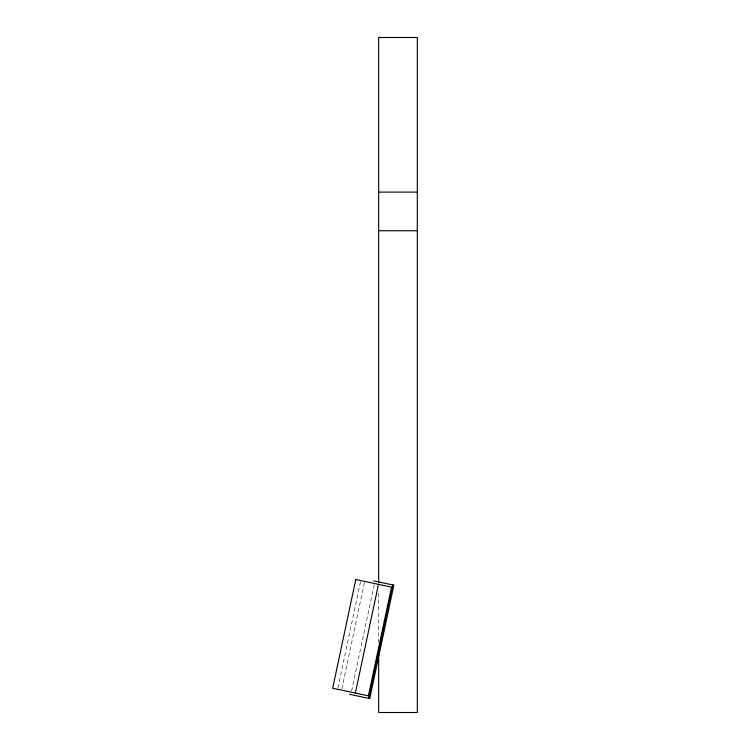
<?xml version="1.0" encoding="UTF-8"?>
<svg xmlns="http://www.w3.org/2000/svg" width="750" height="750" viewBox="0 0 750 750"><rect width="100%" height="100%" fill="white"/><g stroke="black" fill="none" stroke-linecap="round" stroke-linejoin="round"><path stroke-width="0.56" stroke-dasharray="3.75 2.81" d="M337.903 688.144L360.525 581.747M341.822 688.978L364.434 582.572M351.572 691.125L374.222 584.578M378.666 593.231L378.666 642.347"/><path stroke-width="1.12" d="M355.359 693.056L378.459 584.363M368.616 698.344L392.719 584.925M378.666 192.103L417.319 192.103M378.666 230.756L417.319 230.756M373.716 580.884L393.853 585.159L369.741 698.578L349.603 694.303M378.666 582.712L378.666 37.5L417.319 37.5L417.319 712.5L378.666 712.5L378.666 654.038M355.781 579.544L332.681 688.237L368.419 695.831L391.528 587.137L355.781 579.544"/></g></svg>
